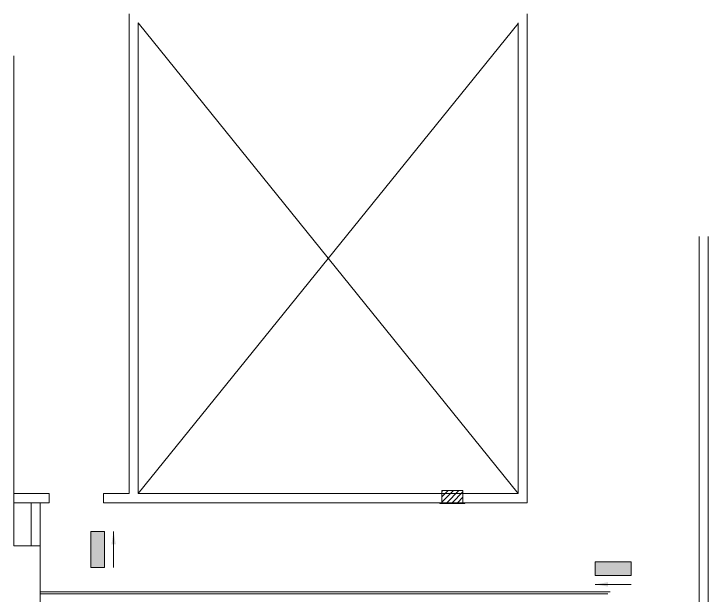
# Model space of a CAD drawing. Header units: inches. Extents: x -31774 to -27465, y 9140 to 11717.
# Drawn here: x -31421.5 to -30961, y 11331.8 to 11717 of the extents above; entities that cross this region are included whole.
import ezdxf

# ---------------------------------------------------------------- set-up
doc = ezdxf.new("R2010")
doc.units = ezdxf.units.IN
doc.header["$LTSCALE"] = 5.55
doc.header["$MEASUREMENT"] = 0
doc.layers.get('0').update_dxf_attribs({"lineweight": 18})
for name, color, linetype, lineweight in [('A-FLOR-BYND', 8, 'Continuous', 18), ('A-FLOR-HRAL', 5, 'Continuous', 18), ('A-WALL-FULL', 8, 'Continuous', 18), ('E-EXIT-CLNG', 7, 'Continuous', 18), ('None', 7, 'Continuous', 5), ('P-EQPM', 7, 'Continuous', 18), ('P-EQPM-PATT', 8, 'Continuous', 18)]:
    doc.layers.add(name, color=color, linetype=linetype, lineweight=lineweight)

# ---------------------------------------------------------------- blocks, each defined once
blk = doc.blocks.new('FX')
at = {"layer": 'P-EQPM-PATT', "linetype": 'Continuous', "lineweight": 18}
h = blk.add_hatch(dxfattribs=at)
h.set_pattern_fill('ANSI31', color=8, style=0, pattern_type=2)
h.set_pattern_definition([(-45, (-756.7211, -10597.938), (1.76776695, 1.76776695), [])])
h.paths.add_polyline_path([(0, 9.5), (-8, 9.5), (-8, -4.5), (0, -4.5)])
at = {"layer": 'P-EQPM'}
for p, q in [((0, -5.75), (0, 10.75)), ((0.5, 10.75), (0, 10.75)), ((0.5, -5.75), (0.5, 10.75)), ((0.5, -5.75), (0, -5.75))]:
    blk.add_line(p, q, dxfattribs=at)
blk.add_lwpolyline([(0, 9.5), (0, -4.5), (-8, -4.5), (-8, 9.5)], close=True, dxfattribs=at)
blk = doc.blocks.new('ExitB-C2')
blk.add_line((-15, -12), (-15, 12))
blk.add_lwpolyline([(-9, 12), (-9, -12), (0, -12), (0, 12)], close=True)
at = {"color": 7, "lineweight": 18}
for points in [[(-16.44, 3.36), (-13.56, 3.36), (-15, 12)], [(0, 12), (-9, 12), (0, -12), (-9, -12)]]:
    blk.add_solid(points, dxfattribs=at)

msp = doc.modelspace()

# ---------------------------------------------------------------- linework, layer by layer
at = {"layer": 'A-FLOR-BYND'}
for p, q in [((-31087.04, 11399.01), (-31339.02, 11711.03)), ((-31087.04, 11710.64), (-31339.02, 11399.01))]:
    msp.add_line(p, q, dxfattribs=at)
at = {"layer": 'A-FLOR-HRAL'}
for p, q in [((-31026.05, 11334.01), (-31404.02, 11334.01)), ((-31027.55, 11332.51), (-31404.02, 11332.51))]:
    msp.add_line(p, q, dxfattribs=at)
at = {"layer": 'A-WALL-FULL'}
for p, q in [((-31345.02, 11717.03), (-31345.02, 11399.01)), ((-31081.04, 11393.01), (-31081.04, 11717.03)), ((-31339.02, 11711.03), (-31339.02, 11399.01)), ((-31087.04, 11399.01), (-31087.04, 11711.03)), ((-31421.52, 11689.21), (-31421.52, 11364.51)), ((-30967.04, 11569.51), (-30967.04, 10939.51)), ((-30961.04, 11569.51), (-30961.04, 10939.51)), ((-31398.02, 11399.01), (-31421.52, 11399.01)), ((-31398.02, 11393.01), (-31398.02, 11399.01)), ((-31398.02, 11393.01), (-31398.02, 11399.01)), ((-31398.02, 11399.01), (-31398.02, 11399.01)), ((-31345.02, 11399.01), (-31362.02, 11399.01)), ((-31362.02, 11393.01), (-31362.02, 11399.01)), ((-31362.02, 11393.01), (-31362.02, 11399.01)), ((-31362.02, 11399.01), (-31362.02, 11399.01)), ((-31087.04, 11399.01), (-31339.02, 11399.01)), ((-31398.02, 11393.01), (-31421.52, 11393.01)), ((-31410.02, 11364.51), (-31410.02, 11393.01)), ((-31404.02, 11364.51), (-31404.02, 11393.01)), ((-31398.02, 11393.01), (-31398.02, 11393.01)), ((-31081.04, 11393.01), (-31362.02, 11393.01)), ((-31362.02, 11393.01), (-31362.02, 11393.01)), ((-31421.52, 11364.51), (-31404.02, 11364.51)), ((-31404.02, 11364.51), (-31404.02, 11324.76))]:
    msp.add_line(p, q, dxfattribs=at)

# ---------------------------------------------------------------- block references
at = {"layer": 'E-EXIT-CLNG', "xscale": -1}
msp.add_blockref('ExitB-C2', (-31370.38, 11362.01), dxfattribs=at)
at = {"layer": 'E-EXIT-CLNG', "rotation": 90}
msp.add_blockref('ExitB-C2', (-31024.05, 11353.85), dxfattribs=at)
at = {"layer": 'P-EQPM', "rotation": -90}
msp.add_blockref('FX', (-31133.19, 11393.01), dxfattribs=at)

doc.saveas('drawing.dxf')
